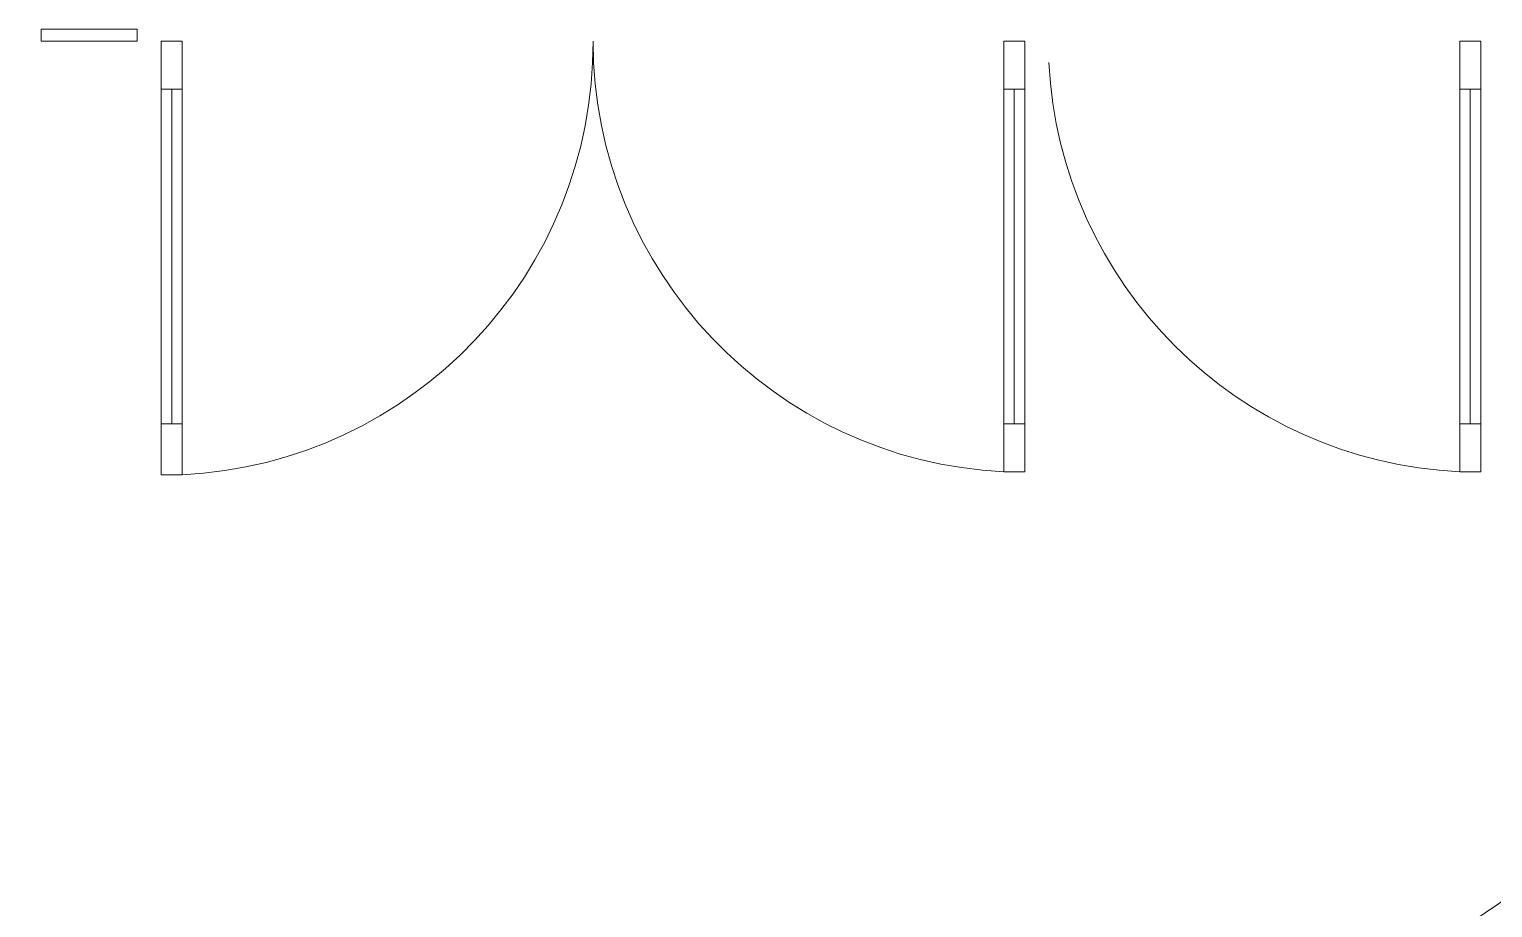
# Model space of a CAD drawing. Header units: inches. Extents: x -460 to 10305, y -938 to 5356.
# Drawn here: x 1598.5 to 1720.5, y -43.5 to 29.8 of the extents above; entities that cross this region are included whole.
import ezdxf

# ---------------------------------------------------------------- set-up
doc = ezdxf.new("R2010")
doc.units = ezdxf.units.IN
doc.header["$MEASUREMENT"] = 0
doc.layers.add('01-0263-G-DWG-BFP-ARCH$0$SP-DOOR', color=5, linetype='Continuous')
doc.layers.add('01-0263-G-DWG-BFP-ARCH$0$SP-WINDOW', color=6, linetype='Continuous')
doc.layers.add('01-0263-G-DWG-BFP-ARCH$0$SP-WALL-HALF', color=42, linetype='Continuous', lineweight=13)

# ---------------------------------------------------------------- blocks, each defined once
blk = doc.blocks.new('01-0263-G-DWG-BFP-ARCH$0$Curtain Wall - Double Door Storefront - Storefront Double Door-4517354-GROUND FLOOR - PROPOSED')
at = {"layer": '01-0263-G-DWG-BFP-ARCH$0$SP-DOOR', "lineweight": 20}
for p, q in [((34.25, 36.63), (34.25, 32.37)), ((36, 36.63), (34.25, 36.63)), ((36, 36.63), (36, 32.37)), ((-36, 32.37), (-36, 36.37)), ((-36, 36.37), (-34.25, 36.37)), ((-34.25, 32.37), (-34.25, 36.37)), ((-36, 32.37), (-34.25, 32.37)), ((34.25, 32.37), (36, 32.37)), ((-34.25, 4.5), (-36, 4.5)), ((-36, 0.5), (-36, 4.5)), ((-34.25, 0.5), (-34.25, 4.5)), ((34.25, 4.5), (34.25, 0.5)), ((36, 4.5), (34.25, 4.5)), ((36, 0.5), (36, 4.5)), ((-34.25, 0.5), (-36, 0.5)), ((34.25, 0.5), (36, 0.5))]:
    blk.add_line(p, q, dxfattribs=at)
at = {"layer": '01-0263-G-DWG-BFP-ARCH$0$SP-DOOR', "lineweight": 9}
for p, q in [((-36, 32.37), (-36, 4.5)), ((-35.12, 32.37), (-35.12, 4.5)), ((-34.25, 32.37), (-34.25, 4.5)), ((34.25, 32.37), (34.25, 4.5)), ((35.12, 32.37), (35.12, 4.5)), ((36, 32.37), (36, 4.5))]:
    blk.add_line(p, q, dxfattribs=at)
for centre, start, end in [((36, 0.67), 92.7857, 180.2667), ((-36, 0.42), 0.1312, 87.2138)]:
    blk.add_arc(centre, 36, start, end, dxfattribs=at)
blk = doc.blocks.new('01-0263-G-DWG-BFP-ARCH$0$Curtain Wall - Single Door Storefront - Single Door Storefront-4517355-GROUND FLOOR - PROPOSED')
at = {"layer": '01-0263-G-DWG-BFP-ARCH$0$SP-DOOR', "lineweight": 20}
for p, q in [((-18, 32.38), (-18, 36.38)), ((-18, 36.38), (-16.25, 36.38)), ((-16.25, 32.38), (-16.25, 36.38)), ((-18, 32.38), (-16.25, 32.38)), ((-16.25, 4.5), (-18, 4.5)), ((-18, 0.5), (-18, 4.5)), ((-16.25, 0.5), (-16.25, 4.5)), ((-16.25, 0.5), (-18, 0.5))]:
    blk.add_line(p, q, dxfattribs=at)
at = {"layer": '01-0263-G-DWG-BFP-ARCH$0$SP-DOOR', "lineweight": 9}
for p, q in [((-18, 32.38), (-18, 4.5)), ((-17.12, 32.38), (-17.12, 4.5)), ((-16.25, 32.38), (-16.25, 4.5))]:
    blk.add_line(p, q, dxfattribs=at)
blk.add_arc((-17.95, 0.42), 36, 2.9213, 87.2882, dxfattribs=at)
blk = doc.blocks.new('01-0263-G-DWG-BFP-ARCH$0$System Panel - FLOAT GLASS - TEMPERED - CLEAR-4854693-GROUND FLOOR - PROPOSED')
at = {"layer": '01-0263-G-DWG-BFP-ARCH$0$SP-WINDOW', "lineweight": 13}
for p, q in [((4, 0.5), (-4, 0.5)), ((-4, 0.5), (-4, -0.5)), ((4, -0.5), (4, 0.5)), ((-4, -0.5), (4, -0.5))]:
    blk.add_line(p, q, dxfattribs=at)
blk = doc.blocks.new('01-0263-G-DWG-BFP-ARCH', base_point=(1295.16, 1352.86))
at = {"layer": '01-0263-G-DWG-BFP-ARCH$0$SP-WALL-HALF'}
blk.add_line((3047.68, 1327.93), (2865.76, 1205.22), dxfattribs=at)
at = {"layer": '01-0263-G-DWG-BFP-ARCH$0$SP-DOOR', "rotation": 180}
for name, p in [('01-0263-G-DWG-BFP-ARCH$0$Curtain Wall - Double Door Storefront - Storefront Double Door-4517354-GROUND FLOOR - PROPOSED', (2940.41, 1378.86)), ('01-0263-G-DWG-BFP-ARCH$0$Curtain Wall - Single Door Storefront - Single Door Storefront-4517355-GROUND FLOOR - PROPOSED', (2996.41, 1378.86))]:
    blk.add_blockref(name, p, dxfattribs=at)
at = {"layer": '01-0263-G-DWG-BFP-ARCH$0$SP-WINDOW', "rotation": 180}
blk.add_blockref('01-0263-G-DWG-BFP-ARCH$0$System Panel - FLOAT GLASS - TEMPERED - CLEAR-4854693-GROUND FLOOR - PROPOSED', (2898.41, 1378.86), dxfattribs=at)

msp = doc.modelspace()

# ---------------------------------------------------------------- block references
msp.add_blockref('01-0263-G-DWG-BFP-ARCH', (0.26, 3.26))

doc.saveas('drawing.dxf')
